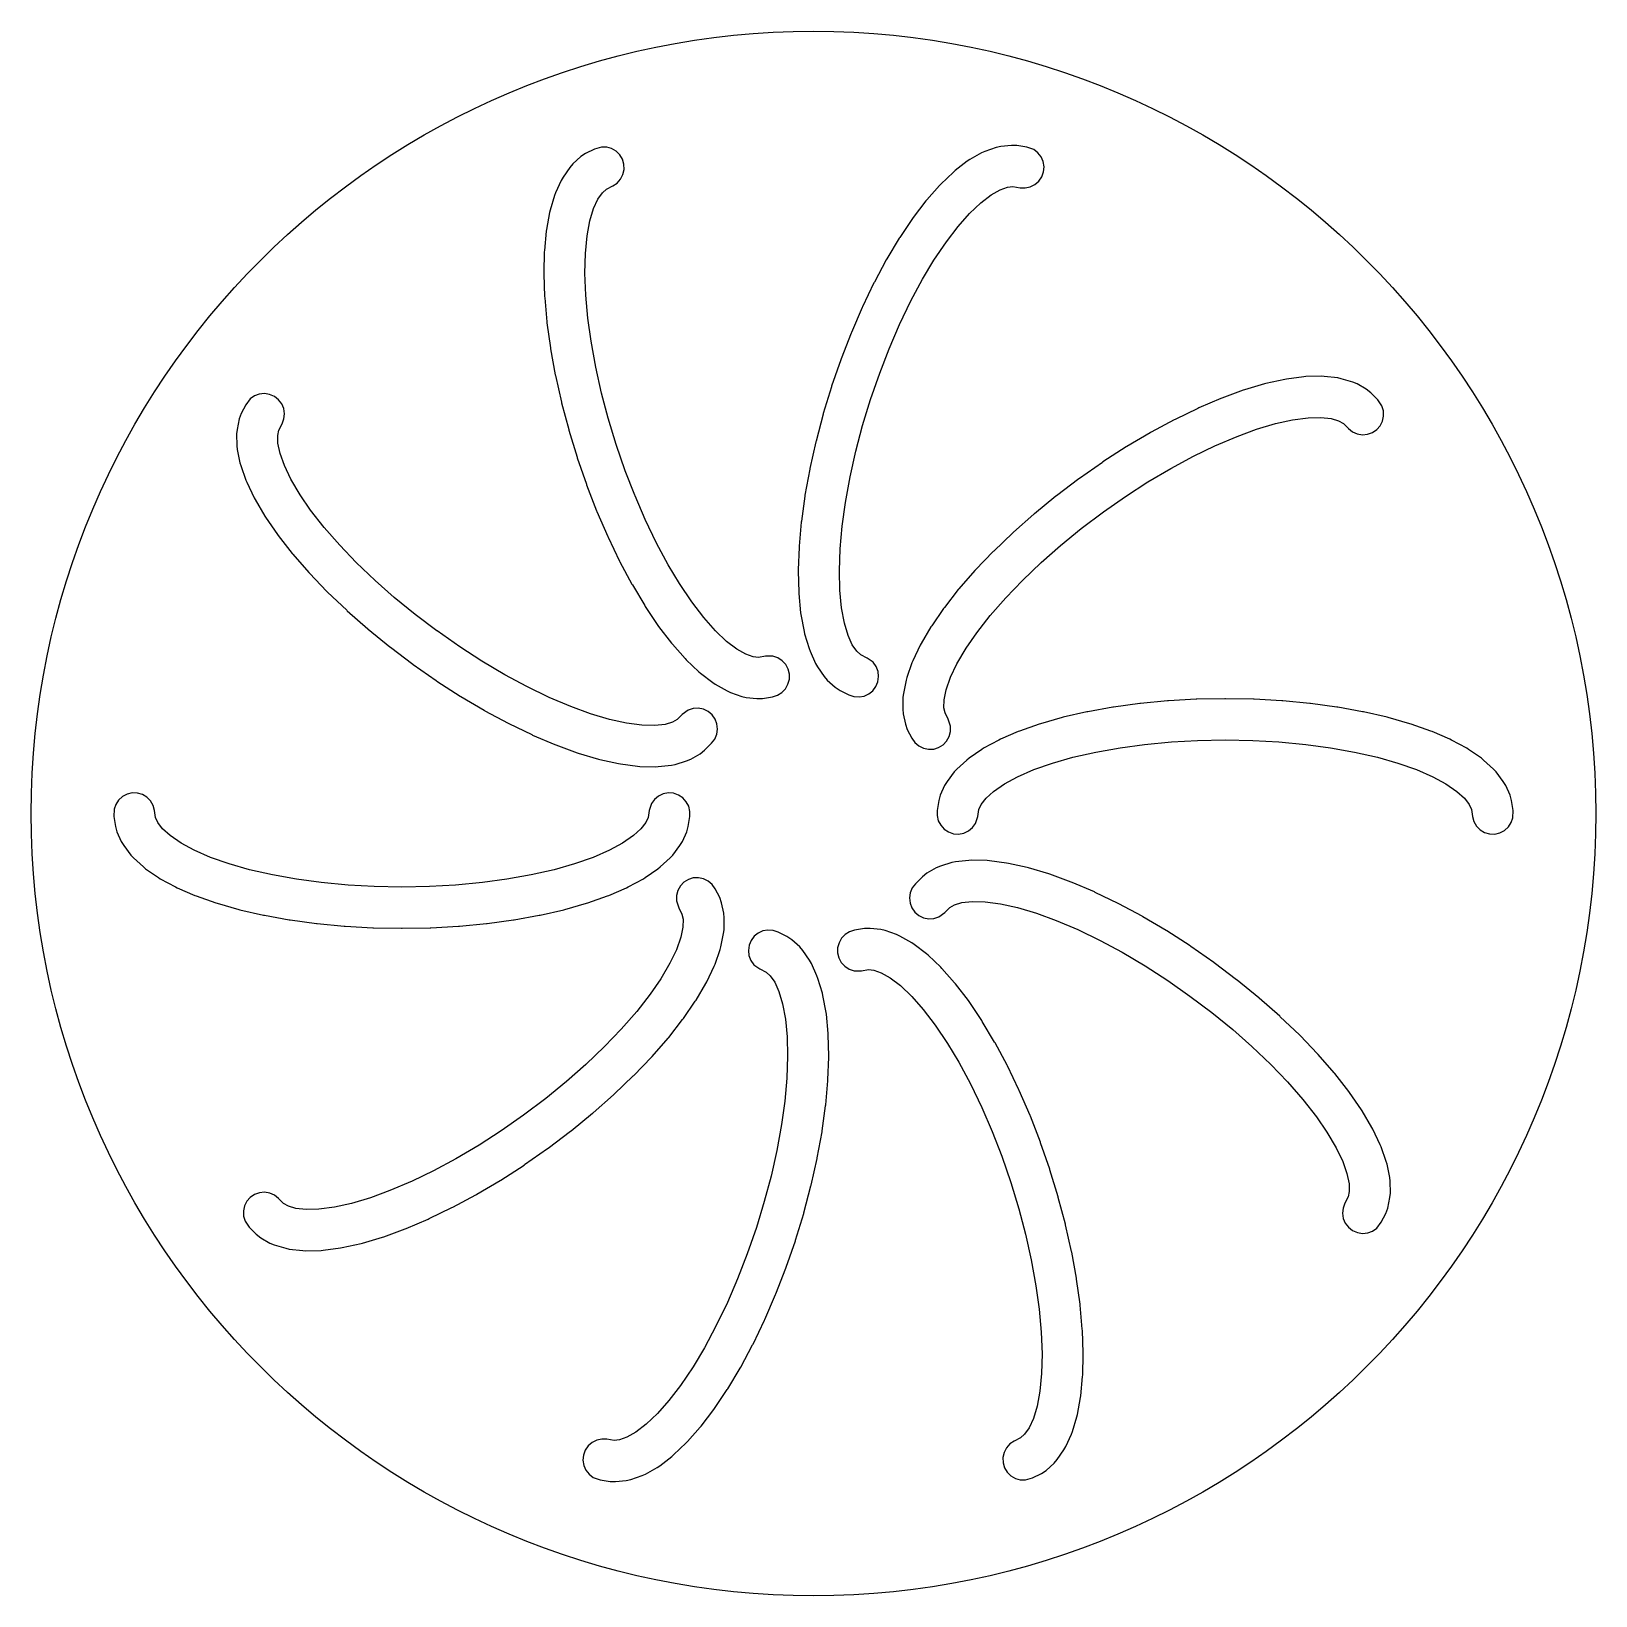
# Model space of a CAD drawing. Header units: millimetres. Extents: x -19 to 19, y -19 to 19.
import ezdxf

# ---------------------------------------------------------------- set-up
doc = ezdxf.new("R2010")
doc.units = ezdxf.units.MM
doc.layers.add('CUTOUTS', color=1, linetype='CONTINUOUS')
doc.layers.add('OUTLINE', color=7, linetype='CONTINUOUS')

msp = doc.modelspace()

# ---------------------------------------------------------------- linework, layer by layer
at = {"layer": 'CUTOUTS'}
for points in [[(-1.237, 2.796), (-0.999, 2.836), (-0.878, 2.872), (-0.77, 2.938), (-0.682, 3.028), (-0.62, 3.138), (-0.587, 3.26), (-0.585, 3.386), (-0.615, 3.509), (-0.675, 3.62), (-0.761, 3.712), (-0.867, 3.781), (-0.987, 3.82), (-1.165, 3.822), (-1.335, 3.793), (-1.467, 3.808), (-1.646, 3.871), (-1.865, 3.995), (-2.111, 4.181), (-2.384, 4.441), (-2.667, 4.76), (-2.958, 5.142), (-3.255, 5.584), (-3.529, 6.043), (-3.81, 6.567), (-4.088, 7.145), (-4.335, 7.715), (-4.34, 7.729), (-4.342, 7.732), (-4.571, 8.324), (-4.793, 8.967), (-4.986, 9.6), (-5.148, 10.213), (-5.288, 10.838), (-5.403, 11.469), (-5.481, 12.033), (-5.531, 12.59), (-5.551, 13.128), (-5.539, 13.599), (-5.498, 14.028), (-5.431, 14.393), (-5.34, 14.696), (-5.237, 14.921), (-5.129, 15.077), (-5.029, 15.169), (-4.877, 15.244), (-4.772, 15.314), (-4.688, 15.408), (-4.63, 15.52), (-4.601, 15.643), (-4.605, 15.769), (-4.64, 15.89), (-4.704, 15.999), (-4.794, 16.088), (-4.903, 16.152), (-5.024, 16.186), (-5.15, 16.189), (-5.321, 16.14), (-5.537, 16.033), (-5.652, 15.955), (-5.844, 15.78), (-5.918, 15.695), (-6.084, 15.456), (-6.128, 15.378), (-6.265, 15.077), (-6.289, 15.014), (-6.397, 14.655), (-6.41, 14.601), (-6.486, 14.186), (-6.492, 14.144), (-6.537, 13.679), (-6.539, 13.643), (-6.551, 13.134), (-6.551, 13.104), (-6.531, 12.554), (-6.529, 12.528), (-6.477, 11.945), (-6.474, 11.921), (-6.39, 11.311), (-6.387, 11.289), (-6.272, 10.658), (-6.268, 10.639), (-6.124, 9.995), (-6.119, 9.976), (-5.947, 9.326), (-5.942, 9.308), (-5.744, 8.658), (-5.739, 8.641), (-5.517, 7.998), (-5.51, 7.98), (-5.267, 7.353), (-5.26, 7.336), (-4.998, 6.73), (-4.99, 6.711), (-4.712, 6.133), (-4.702, 6.114), (-4.411, 5.571), (-4.399, 5.551), (-4.099, 5.049), (-4.085, 5.026), (-3.778, 4.57), (-3.761, 4.546), (-3.452, 4.14), (-3.428, 4.111), (-3.118, 3.762), (-3.089, 3.732), (-2.784, 3.441), (-2.741, 3.405), (-2.442, 3.178), (-2.386, 3.141), (-2.098, 2.978), (-2.017, 2.941), (-1.743, 2.845), (-1.632, 2.82), (-1.374, 2.792)], [(1.23, 2.852), (1.345, 2.904), (1.443, 2.983), (1.518, 3.085), (1.566, 3.202), (1.582, 3.327), (1.567, 3.452), (1.52, 3.57), (1.446, 3.672), (1.303, 3.777), (1.152, 3.851), (1.051, 3.944), (0.943, 4.1), (0.839, 4.327), (0.751, 4.623), (0.682, 4.995), (0.641, 5.422), (0.629, 5.894), (0.649, 6.425), (0.698, 6.982), (0.777, 7.552), (0.891, 8.177), (1.031, 8.804), (1.194, 9.422), (1.387, 10.055), (1.609, 10.697), (1.838, 11.289), (2.092, 11.876), (2.368, 12.451), (2.651, 12.978), (2.925, 13.437), (3.23, 13.889), (3.513, 14.26), (3.791, 14.574), (4.067, 14.837), (4.315, 15.027), (4.535, 15.151), (4.713, 15.213), (4.845, 15.228), (5.016, 15.199), (5.143, 15.194), (5.266, 15.221), (5.379, 15.278), (5.474, 15.361), (5.545, 15.465), (5.587, 15.584), (5.599, 15.71), (5.578, 15.834), (5.527, 15.95), (5.449, 16.049), (5.349, 16.125), (5.182, 16.185), (4.943, 16.225), (4.806, 16.229), (4.548, 16.201), (4.437, 16.176), (4.163, 16.08), (4.083, 16.044), (3.795, 15.882), (3.736, 15.843), (3.438, 15.615), (3.397, 15.58), (3.091, 15.289), (3.062, 15.258), (2.753, 14.909), (2.73, 14.881), (2.42, 14.475), (2.402, 14.451), (2.095, 13.995), (2.081, 13.972), (1.781, 13.47), (1.769, 13.45), (1.478, 12.907), (1.468, 12.888), (1.19, 12.31), (1.182, 12.291), (0.92, 11.685), (0.913, 11.668), (0.67, 11.041), (0.663, 11.023), (0.441, 10.381), (0.436, 10.364), (0.238, 9.714), (0.233, 9.696), (0.061, 9.045), (0.056, 9.026), (-0.088, 8.382), (-0.092, 8.363), (-0.207, 7.732), (-0.21, 7.71), (-0.294, 7.1), (-0.297, 7.076), (-0.349, 6.493), (-0.351, 6.467), (-0.371, 5.918), (-0.371, 5.888), (-0.359, 5.378), (-0.357, 5.342), (-0.312, 4.877), (-0.306, 4.834), (-0.229, 4.419), (-0.216, 4.367), (-0.109, 4.008), (-0.085, 3.944), (0.052, 3.643), (0.096, 3.565), (0.262, 3.326), (0.336, 3.241), (0.528, 3.066), (0.644, 2.988), (0.861, 2.881), (0.98, 2.839), (1.106, 2.83)], [(2.919, 1.565), (3.04, 1.602), (3.147, 1.669), (3.234, 1.76), (3.296, 1.87), (3.328, 1.992), (3.328, 2.119), (3.275, 2.288), (3.195, 2.442), (3.168, 2.57), (3.172, 2.76), (3.222, 3.005), (3.329, 3.31), (3.483, 3.634), (3.709, 4.016), (3.966, 4.389), (4.293, 4.807), (4.669, 5.237), (5.076, 5.66), (5.532, 6.097), (5.997, 6.506), (6.505, 6.92), (7.047, 7.33), (7.582, 7.704), (8.123, 8.053), (8.679, 8.382), (9.231, 8.68), (9.752, 8.931), (10.29, 9.161), (10.761, 9.334), (11.225, 9.472), (11.636, 9.563), (12.012, 9.613), (12.323, 9.62), (12.577, 9.591), (12.754, 9.538), (12.872, 9.47), (12.992, 9.348), (13.092, 9.269), (13.207, 9.219), (13.332, 9.198), (13.457, 9.21), (13.576, 9.253), (13.68, 9.324), (13.764, 9.419), (13.82, 9.531), (13.847, 9.655), (13.842, 9.781), (13.806, 9.902), (13.706, 10.048), (13.536, 10.221), (13.428, 10.305), (13.203, 10.434), (13.097, 10.479), (12.819, 10.562), (12.733, 10.58), (12.404, 10.618), (12.335, 10.621), (11.96, 10.612), (11.907, 10.608), (11.489, 10.553), (11.446, 10.545), (10.99, 10.444), (10.955, 10.435), (10.466, 10.289), (10.437, 10.279), (9.921, 10.09), (9.896, 10.081), (9.358, 9.851), (9.338, 9.841), (8.783, 9.573), (8.763, 9.563), (8.199, 9.259), (8.181, 9.249), (7.613, 8.913), (7.597, 8.903), (7.031, 8.538), (7.016, 8.528), (6.459, 8.139), (6.443, 8.128), (5.901, 7.718), (5.887, 7.707), (5.365, 7.282), (5.351, 7.269), (4.856, 6.833), (4.84, 6.819), (4.377, 6.376), (4.363, 6.362), (3.936, 5.918), (3.919, 5.9), (3.534, 5.459), (3.517, 5.438), (3.178, 5.005), (3.161, 4.981), (2.871, 4.561), (2.851, 4.531), (2.614, 4.129), (2.594, 4.09), (2.413, 3.71), (2.392, 3.661), (2.267, 3.306), (2.249, 3.24), (2.183, 2.916), (2.173, 2.826), (2.167, 2.536), (2.178, 2.424), (2.231, 2.17), (2.277, 2.041), (2.389, 1.826), (2.461, 1.722), (2.556, 1.64), (2.669, 1.584), (2.793, 1.559)], [(-3.777, 1.138), (-3.449, 1.175), (-3.361, 1.193), (-3.082, 1.277), (-2.977, 1.322), (-2.752, 1.451), (-2.644, 1.535), (-2.475, 1.707), (-2.399, 1.807), (-2.35, 1.923), (-2.332, 2.048), (-2.346, 2.174), (-2.391, 2.292), (-2.464, 2.395), (-2.56, 2.477), (-2.674, 2.531), (-2.798, 2.556), (-2.924, 2.549), (-3.044, 2.51), (-3.189, 2.407), (-3.308, 2.286), (-3.426, 2.218), (-3.606, 2.164), (-3.855, 2.136), (-4.169, 2.143), (-4.544, 2.193), (-4.955, 2.284), (-5.419, 2.422), (-5.894, 2.596), (-6.419, 2.82), (-6.962, 3.083), (-7.495, 3.37), (-8.057, 3.703), (-8.593, 4.049), (-9.143, 4.433), (-9.147, 4.436), (-9.149, 4.437), (-9.672, 4.832), (-9.674, 4.834), (-9.676, 4.835), (-10.183, 5.249), (-10.649, 5.66), (-11.105, 6.096), (-11.507, 6.514), (-11.887, 6.949), (-12.214, 7.367), (-12.471, 7.74), (-12.694, 8.118), (-12.853, 8.45), (-12.958, 8.748), (-13.008, 8.995), (-13.012, 9.184), (-12.985, 9.315), (-12.906, 9.466), (-12.862, 9.584), (-12.849, 9.71), (-12.868, 9.835), (-12.918, 9.951), (-12.995, 10.051), (-13.094, 10.128), (-13.21, 10.178), (-13.335, 10.198), (-13.461, 10.185), (-13.579, 10.142), (-13.683, 10.07), (-13.792, 9.93), (-13.904, 9.716), (-13.951, 9.584), (-14.003, 9.33), (-14.013, 9.22), (-14.007, 8.929), (-13.997, 8.839), (-13.931, 8.515), (-13.913, 8.45), (-13.789, 8.096), (-13.768, 8.045), (-13.586, 7.665), (-13.566, 7.627), (-13.329, 7.225), (-13.309, 7.195), (-13.019, 6.775), (-13.002, 6.751), (-12.663, 6.318), (-12.646, 6.297), (-12.261, 5.856), (-12.245, 5.839), (-11.819, 5.395), (-11.803, 5.379), (-11.339, 4.936), (-11.324, 4.923), (-10.829, 4.487), (-10.815, 4.475), (-10.293, 4.049), (-10.278, 4.037), (-9.736, 3.628), (-9.721, 3.617), (-9.164, 3.228), (-9.149, 3.218), (-8.583, 2.853), (-8.567, 2.843), (-7.999, 2.507), (-7.981, 2.497), (-7.417, 2.193), (-7.398, 2.183), (-6.844, 1.915), (-6.822, 1.905), (-6.283, 1.675), (-6.259, 1.666), (-5.743, 1.477), (-5.714, 1.467), (-5.225, 1.321), (-5.19, 1.312), (-4.734, 1.211), (-4.691, 1.203), (-4.274, 1.148), (-4.221, 1.144), (-3.845, 1.135)], [(11.962, 1.678), (12.555, 1.598), (13.14, 1.493), (13.703, 1.365), (14.194, 1.224), (14.648, 1.065), (15.044, 0.893), (15.362, 0.72), (15.63, 0.536), (15.809, 0.371), (15.927, 0.217), (15.98, 0.097), (16.006, -0.074), (16.04, -0.196), (16.104, -0.305), (16.193, -0.394), (16.301, -0.459), (16.423, -0.494), (16.549, -0.498), (16.672, -0.47), (16.784, -0.412), (16.878, -0.327), (16.948, -0.222), (16.989, -0.103), (16.994, 0.074), (16.958, 0.313), (16.92, 0.443), (16.814, 0.68), (16.756, 0.779), (16.58, 1.01), (16.52, 1.075), (16.276, 1.299), (16.222, 1.343), (15.913, 1.556), (15.868, 1.583), (15.498, 1.784), (15.458, 1.804), (15.029, 1.99), (14.996, 2.003), (14.515, 2.172), (14.486, 2.181), (13.958, 2.332), (13.932, 2.339), (13.361, 2.469), (13.339, 2.473), (12.733, 2.582), (12.711, 2.585), (12.076, 2.671), (12.056, 2.674), (11.398, 2.736), (11.378, 2.737), (10.706, 2.774), (10.689, 2.775), (10.01, 2.788), (9.99, 2.788), (9.311, 2.775), (9.294, 2.774), (8.622, 2.737), (8.602, 2.736), (7.944, 2.674), (7.924, 2.671), (7.289, 2.585), (7.267, 2.582), (6.661, 2.473), (6.639, 2.469), (6.068, 2.339), (6.042, 2.332), (5.514, 2.181), (5.485, 2.172), (5.004, 2.003), (4.971, 1.99), (4.542, 1.804), (4.502, 1.784), (4.132, 1.583), (4.087, 1.556), (3.778, 1.343), (3.724, 1.299), (3.48, 1.075), (3.42, 1.01), (3.244, 0.779), (3.186, 0.68), (3.08, 0.443), (3.042, 0.313), (3.006, 0.074), (3.003, -0.052), (3.031, -0.175), (3.09, -0.286), (3.175, -0.38), (3.28, -0.449), (3.4, -0.49), (3.526, -0.499), (3.65, -0.477), (3.765, -0.424), (3.863, -0.344), (3.937, -0.243), (3.994, -0.074), (4.02, 0.097), (4.073, 0.217), (4.191, 0.371), (4.37, 0.536), (4.638, 0.72), (4.956, 0.893), (5.352, 1.065), (5.806, 1.224), (6.297, 1.365), (6.86, 1.493), (7.445, 1.598), (8.038, 1.678), (8.696, 1.74), (9.331, 1.775), (10, 1.788), (10.669, 1.775), (11.304, 1.74)], [(-11.962, -1.678), (-12.555, -1.598), (-13.139, -1.493), (-13.703, -1.365), (-14.194, -1.224), (-14.648, -1.065), (-15.044, -0.893), (-15.362, -0.72), (-15.63, -0.536), (-15.809, -0.371), (-15.927, -0.217), (-15.98, -0.097), (-16.006, 0.074), (-16.04, 0.196), (-16.104, 0.305), (-16.193, 0.394), (-16.301, 0.459), (-16.423, 0.494), (-16.549, 0.498), (-16.672, 0.47), (-16.784, 0.412), (-16.878, 0.327), (-16.948, 0.222), (-16.989, 0.103), (-16.994, -0.074), (-16.958, -0.313), (-16.92, -0.443), (-16.814, -0.68), (-16.756, -0.779), (-16.58, -1.01), (-16.52, -1.075), (-16.276, -1.299), (-16.222, -1.343), (-15.913, -1.556), (-15.868, -1.583), (-15.498, -1.784), (-15.458, -1.804), (-15.029, -1.99), (-14.996, -2.003), (-14.515, -2.172), (-14.486, -2.181), (-13.958, -2.332), (-13.932, -2.339), (-13.361, -2.469), (-13.339, -2.473), (-12.733, -2.582), (-12.711, -2.585), (-12.076, -2.671), (-12.056, -2.674), (-11.398, -2.736), (-11.378, -2.737), (-10.706, -2.774), (-10.689, -2.775), (-10.01, -2.788), (-9.99, -2.788), (-9.311, -2.775), (-9.294, -2.774), (-8.622, -2.737), (-8.602, -2.736), (-7.944, -2.674), (-7.924, -2.671), (-7.289, -2.585), (-7.267, -2.582), (-6.661, -2.473), (-6.639, -2.469), (-6.068, -2.339), (-6.042, -2.332), (-5.514, -2.181), (-5.485, -2.172), (-5.004, -2.003), (-4.971, -1.99), (-4.542, -1.804), (-4.502, -1.784), (-4.132, -1.583), (-4.087, -1.556), (-3.778, -1.343), (-3.724, -1.299), (-3.48, -1.075), (-3.42, -1.01), (-3.244, -0.779), (-3.186, -0.68), (-3.08, -0.443), (-3.042, -0.313), (-3.006, -0.074), (-3.003, 0.052), (-3.031, 0.175), (-3.09, 0.286), (-3.175, 0.38), (-3.28, 0.449), (-3.4, 0.49), (-3.526, 0.499), (-3.65, 0.477), (-3.765, 0.424), (-3.863, 0.344), (-3.937, 0.243), (-3.994, 0.074), (-4.02, -0.097), (-4.073, -0.217), (-4.191, -0.371), (-4.37, -0.536), (-4.638, -0.72), (-4.956, -0.893), (-5.352, -1.065), (-5.806, -1.224), (-6.297, -1.365), (-6.861, -1.493), (-7.445, -1.598), (-8.038, -1.678), (-8.696, -1.74), (-9.331, -1.775), (-10, -1.788), (-10.669, -1.775), (-11.304, -1.74)], [(13.461, -10.185), (13.579, -10.142), (13.683, -10.07), (13.792, -9.93), (13.904, -9.716), (13.951, -9.584), (14.003, -9.33), (14.013, -9.22), (14.007, -8.929), (13.997, -8.839), (13.931, -8.515), (13.913, -8.45), (13.789, -8.096), (13.768, -8.045), (13.586, -7.665), (13.566, -7.627), (13.329, -7.225), (13.309, -7.195), (13.019, -6.775), (13.002, -6.751), (12.663, -6.318), (12.646, -6.297), (12.261, -5.856), (12.245, -5.839), (11.819, -5.395), (11.803, -5.379), (11.339, -4.936), (11.324, -4.923), (10.829, -4.487), (10.815, -4.475), (10.293, -4.049), (10.278, -4.037), (9.736, -3.628), (9.721, -3.617), (9.164, -3.228), (9.149, -3.218), (8.583, -2.853), (8.567, -2.843), (7.999, -2.507), (7.981, -2.497), (7.417, -2.193), (7.398, -2.183), (6.844, -1.915), (6.822, -1.905), (6.283, -1.675), (6.259, -1.666), (5.743, -1.477), (5.714, -1.467), (5.225, -1.321), (5.19, -1.312), (4.734, -1.211), (4.691, -1.203), (4.274, -1.148), (4.221, -1.144), (3.845, -1.135), (3.777, -1.138), (3.449, -1.175), (3.361, -1.193), (3.082, -1.277), (2.977, -1.322), (2.752, -1.451), (2.644, -1.535), (2.475, -1.707), (2.399, -1.807), (2.35, -1.923), (2.332, -2.048), (2.346, -2.174), (2.391, -2.292), (2.464, -2.395), (2.56, -2.477), (2.674, -2.531), (2.798, -2.556), (2.924, -2.549), (3.044, -2.51), (3.189, -2.407), (3.308, -2.286), (3.426, -2.218), (3.606, -2.164), (3.855, -2.136), (4.169, -2.143), (4.544, -2.193), (4.955, -2.284), (5.419, -2.422), (5.894, -2.596), (6.419, -2.82), (6.962, -3.083), (7.495, -3.37), (8.057, -3.703), (8.605, -4.057), (9.143, -4.433), (9.672, -4.832), (10.183, -5.249), (10.649, -5.66), (11.107, -6.097), (11.511, -6.519), (11.887, -6.949), (12.214, -7.367), (12.471, -7.74), (12.694, -8.119), (12.854, -8.453), (12.958, -8.748), (13.008, -8.995), (13.012, -9.184), (12.985, -9.315), (12.906, -9.466), (12.862, -9.584), (12.849, -9.71), (12.868, -9.835), (12.918, -9.951), (12.995, -10.051), (13.094, -10.128), (13.21, -10.178), (13.335, -10.198)], [(-11.96, -10.612), (-11.907, -10.608), (-11.489, -10.553), (-11.446, -10.545), (-10.99, -10.444), (-10.955, -10.435), (-10.466, -10.289), (-10.437, -10.279), (-9.921, -10.09), (-9.896, -10.081), (-9.358, -9.851), (-9.338, -9.841), (-8.783, -9.573), (-8.763, -9.563), (-8.199, -9.259), (-8.181, -9.249), (-7.613, -8.913), (-7.597, -8.903), (-7.031, -8.538), (-7.016, -8.528), (-6.459, -8.139), (-6.443, -8.128), (-5.901, -7.718), (-5.887, -7.707), (-5.365, -7.282), (-5.351, -7.269), (-4.856, -6.833), (-4.84, -6.819), (-4.377, -6.376), (-4.363, -6.362), (-3.936, -5.918), (-3.919, -5.9), (-3.534, -5.459), (-3.517, -5.438), (-3.178, -5.005), (-3.161, -4.981), (-2.871, -4.561), (-2.851, -4.531), (-2.614, -4.129), (-2.594, -4.09), (-2.413, -3.71), (-2.392, -3.661), (-2.267, -3.306), (-2.249, -3.24), (-2.183, -2.916), (-2.173, -2.826), (-2.167, -2.536), (-2.178, -2.424), (-2.231, -2.17), (-2.277, -2.041), (-2.389, -1.826), (-2.461, -1.722), (-2.556, -1.64), (-2.669, -1.584), (-2.793, -1.559), (-2.919, -1.565), (-3.04, -1.602), (-3.147, -1.669), (-3.234, -1.76), (-3.296, -1.87), (-3.328, -1.992), (-3.328, -2.119), (-3.275, -2.288), (-3.195, -2.442), (-3.168, -2.57), (-3.172, -2.76), (-3.222, -3.005), (-3.329, -3.31), (-3.486, -3.638), (-3.709, -4.016), (-3.966, -4.389), (-4.293, -4.807), (-4.673, -5.242), (-5.076, -5.66), (-5.532, -6.097), (-5.997, -6.506), (-6.505, -6.92), (-7.047, -7.33), (-7.587, -7.707), (-8.123, -8.053), (-8.685, -8.386), (-9.231, -8.68), (-9.752, -8.931), (-10.29, -9.161), (-10.761, -9.334), (-11.225, -9.472), (-11.636, -9.563), (-12.012, -9.613), (-12.323, -9.62), (-12.577, -9.591), (-12.754, -9.538), (-12.872, -9.47), (-12.992, -9.348), (-13.092, -9.269), (-13.207, -9.219), (-13.332, -9.198), (-13.457, -9.21), (-13.576, -9.253), (-13.68, -9.324), (-13.764, -9.419), (-13.82, -9.531), (-13.847, -9.655), (-13.842, -9.781), (-13.806, -9.902), (-13.706, -10.048), (-13.536, -10.221), (-13.428, -10.305), (-13.203, -10.434), (-13.097, -10.479), (-12.819, -10.562), (-12.733, -10.58), (-12.404, -10.618), (-12.335, -10.621)], [(-4.548, -16.201), (-4.437, -16.176), (-4.163, -16.08), (-4.083, -16.044), (-3.795, -15.882), (-3.736, -15.843), (-3.438, -15.615), (-3.397, -15.58), (-3.091, -15.289), (-3.062, -15.258), (-2.753, -14.909), (-2.73, -14.881), (-2.42, -14.475), (-2.402, -14.451), (-2.095, -13.995), (-2.081, -13.972), (-1.781, -13.47), (-1.769, -13.45), (-1.478, -12.907), (-1.468, -12.888), (-1.19, -12.31), (-1.182, -12.291), (-0.92, -11.685), (-0.913, -11.668), (-0.67, -11.041), (-0.663, -11.023), (-0.441, -10.381), (-0.436, -10.364), (-0.238, -9.714), (-0.233, -9.696), (-0.061, -9.045), (-0.056, -9.026), (0.088, -8.382), (0.092, -8.363), (0.207, -7.732), (0.21, -7.71), (0.294, -7.1), (0.297, -7.076), (0.349, -6.493), (0.351, -6.467), (0.371, -5.918), (0.371, -5.888), (0.359, -5.378), (0.357, -5.342), (0.312, -4.877), (0.306, -4.834), (0.229, -4.419), (0.216, -4.367), (0.109, -4.008), (0.085, -3.944), (-0.052, -3.643), (-0.096, -3.565), (-0.262, -3.326), (-0.336, -3.241), (-0.528, -3.066), (-0.644, -2.988), (-0.861, -2.881), (-0.98, -2.839), (-1.106, -2.83), (-1.23, -2.852), (-1.345, -2.904), (-1.443, -2.983), (-1.518, -3.085), (-1.566, -3.202), (-1.582, -3.327), (-1.567, -3.452), (-1.52, -3.57), (-1.446, -3.672), (-1.303, -3.777), (-1.152, -3.851), (-1.051, -3.944), (-0.943, -4.1), (-0.839, -4.327), (-0.751, -4.623), (-0.682, -4.995), (-0.641, -5.422), (-0.629, -5.894), (-0.649, -6.431), (-0.699, -6.988), (-0.777, -7.552), (-0.892, -8.183), (-1.032, -8.808), (-1.196, -9.428), (-1.387, -10.055), (-1.609, -10.697), (-1.845, -11.306), (-2.092, -11.876), (-2.37, -12.454), (-2.651, -12.978), (-2.925, -13.437), (-3.232, -13.893), (-3.513, -14.26), (-3.791, -14.574), (-4.067, -14.837), (-4.315, -15.027), (-4.535, -15.151), (-4.713, -15.213), (-4.845, -15.228), (-5.016, -15.199), (-5.143, -15.194), (-5.266, -15.221), (-5.379, -15.278), (-5.474, -15.361), (-5.545, -15.465), (-5.587, -15.584), (-5.599, -15.71), (-5.578, -15.834), (-5.527, -15.95), (-5.449, -16.049), (-5.349, -16.125), (-5.182, -16.185), (-4.943, -16.225), (-4.806, -16.229)], [(5.321, -16.14), (5.537, -16.033), (5.652, -15.955), (5.844, -15.78), (5.918, -15.695), (6.084, -15.456), (6.128, -15.378), (6.265, -15.077), (6.289, -15.014), (6.397, -14.655), (6.41, -14.601), (6.486, -14.186), (6.492, -14.144), (6.537, -13.679), (6.539, -13.643), (6.551, -13.134), (6.551, -13.104), (6.531, -12.554), (6.529, -12.528), (6.477, -11.945), (6.474, -11.921), (6.39, -11.311), (6.387, -11.289), (6.272, -10.658), (6.268, -10.639), (6.124, -9.995), (6.119, -9.976), (5.947, -9.326), (5.942, -9.308), (5.744, -8.658), (5.739, -8.641), (5.517, -7.998), (5.51, -7.98), (5.267, -7.353), (5.26, -7.336), (4.998, -6.73), (4.99, -6.711), (4.712, -6.133), (4.702, -6.114), (4.411, -5.571), (4.399, -5.551), (4.099, -5.049), (4.085, -5.026), (3.778, -4.57), (3.761, -4.546), (3.452, -4.14), (3.428, -4.111), (3.118, -3.762), (3.089, -3.732), (2.784, -3.441), (2.741, -3.405), (2.442, -3.178), (2.386, -3.141), (2.098, -2.978), (2.017, -2.941), (1.743, -2.845), (1.632, -2.82), (1.374, -2.792), (1.237, -2.796), (0.999, -2.836), (0.878, -2.872), (0.77, -2.938), (0.682, -3.028), (0.62, -3.138), (0.587, -3.26), (0.585, -3.386), (0.615, -3.509), (0.675, -3.62), (0.761, -3.712), (0.867, -3.781), (0.987, -3.82), (1.165, -3.822), (1.335, -3.793), (1.467, -3.808), (1.646, -3.871), (1.865, -3.995), (2.111, -4.181), (2.385, -4.443), (2.667, -4.76), (2.958, -5.142), (3.255, -5.584), (3.529, -6.043), (3.812, -6.57), (4.088, -7.145), (4.338, -7.723), (4.571, -8.324), (4.793, -8.967), (4.986, -9.6), (5.15, -10.221), (5.289, -10.844), (5.403, -11.469), (5.482, -12.039), (5.531, -12.596), (5.551, -13.128), (5.539, -13.599), (5.498, -14.028), (5.431, -14.393), (5.34, -14.696), (5.237, -14.921), (5.129, -15.077), (5.029, -15.169), (4.877, -15.244), (4.772, -15.314), (4.688, -15.408), (4.63, -15.52), (4.601, -15.643), (4.605, -15.769), (4.64, -15.89), (4.704, -15.999), (4.794, -16.088), (4.903, -16.152), (5.024, -16.186), (5.15, -16.189)]]:
    msp.add_lwpolyline(points, close=True, dxfattribs=at)
at = {"layer": 'OUTLINE'}
msp.add_circle((0, 0), 19, dxfattribs=at)

doc.saveas('drawing.dxf')
